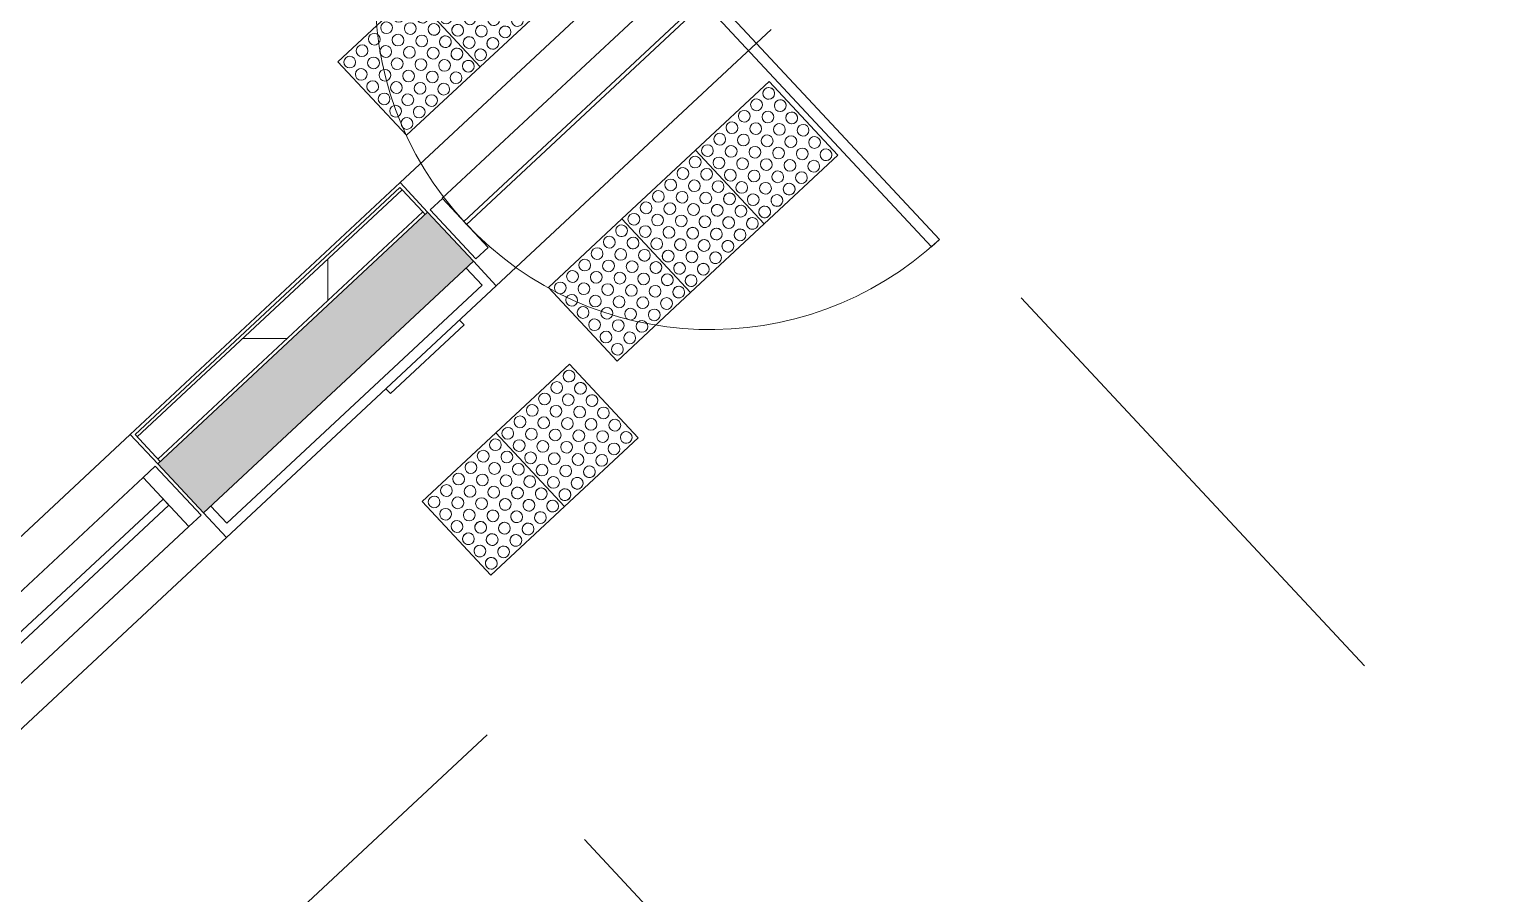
# Model space of a CAD drawing. Header units: millimetres. Extents: x -71377 to 516042, y -145869 to 441446.
# Drawn here: x 252281 to 256655, y 54296 to 56872 of the extents above; entities that cross this region are included whole.
import ezdxf

# ---------------------------------------------------------------- set-up
doc = ezdxf.new("R2010")
doc.units = ezdxf.units.MM
doc.header["$LTSCALE"] = 1000
doc.linetypes.add('_점선_M_', pattern=[3, 1.5, -1.5])
for name, color, linetype, lineweight in [('09_HID', 9, '_점선_M_', 5), ('A-door', 4, 'Continuous', 5), ('A-door-hdln', 8, 'Continuous', 5), ('A-ele-8', 8, 'Continuous', 5), ('A-fnsh', 5, 'Continuous', 5), ('A-fnsh-4', 4, 'Continuous', 5), ('A-glas', 5, 'Continuous', 5), ('A-hat', 251, 'Continuous', 5), ('A-wind', 4, 'Continuous', 5), ('A-wind-hdln', 8, 'Continuous', 5), ('A_cwall', 2, 'Continuous', 5), ('A_fnsh', 5, 'Continuous', 5), ('A_fnsh-4', 4, 'Continuous', 5), ('AA_위생', 4, 'Continuous', 5), ('AA_점형블럭', 8, 'Continuous', 5), ('조경라인_dwg', 8, 'Continuous', 5)]:
    doc.layers.add(name, color=color, linetype=linetype, lineweight=lineweight)

# ---------------------------------------------------------------- blocks, each defined once
blk = doc.blocks.new('시스템 패널 - 유리 패널-6130299-지반층 배치도')
at = {"layer": 'A-wind'}
for p, q in [((1150, 12.5), (-1150, 12.5)), ((-1150, 12.5), (-1150, -12.5)), ((1150, -12.5), (1150, 12.5)), ((-1150, -12.5), (1150, -12.5))]:
    blk.add_line(p, q, dxfattribs=at)
blk = doc.blocks.new('직사각형 멀리언 - 50 x 200mm-V61-지반층 배치도')
at = {"layer": 'A-wind-hdln'}
for p, q in [((-21095.9, -213023.2), (-18885, -213657.2)), ((-18940.1, -213849.4), (-21151, -213215.5))]:
    blk.add_line(p, q, dxfattribs=at)
blk = doc.blocks.new('직사각형 멀리언 - 50 x 200mm-6130360-지반층 배치도')
at = {"layer": 'A-wind'}
for p, q in [((-25, 100), (25, 100)), ((-25, -100), (-25, 100)), ((25, 100), (25, -100)), ((25, -100), (-25, -100))]:
    blk.add_line(p, q, dxfattribs=at)
blk = doc.blocks.new('점자블럭_원형_개수_ - 점자블럭_원형_개수_-V12-지반층 배치도')
at = {"layer": 'AA_점형블럭'}
for p, q in [((300, 0), (0, 0)), ((0, 0), (0, -300)), ((300, -300), (300, 0)), ((600, 0), (300, 0)), ((300, 0), (300, -300)), ((600, -300), (600, 0)), ((0, -300), (300, -300)), ((300, -300), (600, -300))]:
    blk.add_line(p, q, dxfattribs=at)
for centre, start, end in [((25, -25), 0, 180), ((25, -25), 0, 180), ((25, -25), 120, 180), ((25, -25), 120, 180), ((25, -25), 180, 360), ((25, -25), 180, 0), ((25, -25), 180, 360), ((25, -25), 180, 0), ((25, -25), 15, 90), ((25, -25), 15, 90), ((75, -25), 0, 180), ((75, -25), 0, 180), ((75, -25), 0, 180), ((75, -25), 0, 180), ((75, -25), 180, 360), ((75, -25), 180, 0), ((75, -25), 180, 360), ((75, -25), 180, 0), ((125, -25), 0, 180), ((125, -25), 0, 180), ((125, -25), 0, 180), ((125, -25), 0, 180), ((125, -25), 180, 360), ((125, -25), 180, 0), ((125, -25), 180, 360), ((125, -25), 180, 0), ((175, -25), 0, 180), ((175, -25), 0, 180), ((175, -25), 180, 360), ((175, -25), 180, 360), ((175, -25), 0, 150), ((175, -25), 0, 150), ((175, -25), 210, 240), ((175, -25), 210, 240), ((175, -25), 300, 0), ((175, -25), 300, 0), ((225, -25), 0, 180), ((225, -25), 0, 180), ((225, -25), 180, 360), ((225, -25), 180, 360), ((225, -25), 0, 150), ((225, -25), 0, 150), ((225, -25), 210, 240), ((225, -25), 210, 240), ((225, -25), 300, 0), ((225, -25), 300, 0), ((275, -25), 0, 180), ((275, -25), 0, 180), ((275, -25), 180, 360), ((275, -25), 180, 360), ((275, -25), 0, 150), ((275, -25), 0, 150), ((275, -25), 210, 240), ((275, -25), 210, 240), ((275, -25), 300, 0), ((275, -25), 300, 0), ((325, -25), 0, 180), ((325, -25), 90, 180), ((325, -25), 0, 180), ((325, -25), 90, 180), ((325, -25), 180, 360), ((325, -25), 180, 345), ((325, -25), 180, 360), ((325, -25), 180, 345), ((325, -25), 30, 60), ((325, -25), 30, 60), ((375, -25), 0, 180), ((375, -25), 90, 180), ((375, -25), 0, 180), ((375, -25), 90, 180), ((375, -25), 180, 360), ((375, -25), 180, 345), ((375, -25), 180, 360), ((375, -25), 180, 345), ((375, -25), 30, 60), ((375, -25), 30, 60), ((425, -25), 0, 180), ((425, -25), 90, 180), ((425, -25), 0, 180), ((425, -25), 90, 180), ((425, -25), 180, 360), ((425, -25), 180, 345), ((425, -25), 180, 0), ((425, -25), 180, 345), ((425, -25), 30, 60), ((425, -25), 30, 60), ((475, -25), 0, 180), ((475, -25), 90, 180), ((475, -25), 0, 180), ((475, -25), 90, 180), ((475, -25), 180, 360), ((475, -25), 180, 345), ((475, -25), 180, 360), ((475, -25), 180, 345), ((475, -25), 30, 60), ((475, -25), 30, 60), ((525, -25), 0, 180), ((525, -25), 90, 180), ((525, -25), 0, 180), ((525, -25), 90, 180), ((525, -25), 180, 360), ((525, -25), 180, 345), ((525, -25), 180, 360), ((525, -25), 180, 345), ((525, -25), 30, 60), ((525, -25), 30, 60), ((575, -25), 0, 180), ((575, -25), 90, 180), ((575, -25), 0, 180), ((575, -25), 90, 180), ((575, -25), 180, 360), ((575, -25), 180, 345), ((575, -25), 180, 360), ((575, -25), 180, 345), ((575, -25), 30, 60), ((575, -25), 30, 60), ((25, -75), 0, 180), ((25, -75), 0, 180), ((25, -75), 0, 180), ((25, -75), 0, 180), ((25, -75), 180, 360), ((25, -75), 180, 0), ((25, -75), 180, 360), ((25, -75), 180, 0), ((75, -75), 0, 180), ((75, -75), 0, 180), ((75, -75), 0, 180), ((75, -75), 0, 180), ((75, -75), 180, 360), ((75, -75), 180, 0), ((75, -75), 180, 360), ((75, -75), 180, 0), ((125, -75), 0, 180), ((125, -75), 0, 180), ((125, -75), 0, 180), ((125, -75), 0, 180), ((125, -75), 180, 360), ((125, -75), 180, 0), ((125, -75), 180, 360), ((125, -75), 180, 0), ((175, -75), 0, 180), ((175, -75), 0, 180), ((175, -75), 0, 180), ((175, -75), 0, 180), ((175, -75), 180, 360), ((175, -75), 180, 0), ((175, -75), 180, 360), ((175, -75), 180, 0), ((225, -75), 0, 180), ((225, -75), 0, 180), ((225, -75), 0, 180), ((225, -75), 0, 180), ((225, -75), 180, 360), ((225, -75), 180, 0), ((225, -75), 180, 360), ((225, -75), 180, 0), ((275, -75), 0, 180), ((275, -75), 0, 180), ((275, -75), 0, 180), ((275, -75), 0, 180), ((275, -75), 180, 360), ((275, -75), 180, 0), ((275, -75), 180, 360), ((275, -75), 180, 0), ((325, -75), 0, 180), ((325, -75), 90, 180), ((325, -75), 0, 180), ((325, -75), 90, 180), ((325, -75), 180, 360), ((325, -75), 180, 345), ((325, -75), 180, 360), ((325, -75), 180, 345), ((325, -75), 30, 60), ((325, -75), 30, 60), ((375, -75), 0, 180), ((375, -75), 90, 180), ((375, -75), 0, 180), ((375, -75), 90, 180), ((375, -75), 180, 360), ((375, -75), 180, 345), ((375, -75), 180, 360), ((375, -75), 180, 345), ((375, -75), 30, 60), ((375, -75), 30, 60), ((425, -75), 0, 180), ((425, -75), 90, 180), ((425, -75), 0, 180), ((425, -75), 90, 180), ((425, -75), 180, 360), ((425, -75), 180, 345), ((425, -75), 180, 0), ((425, -75), 180, 345), ((425, -75), 30, 60), ((425, -75), 30, 60), ((475, -75), 0, 180), ((475, -75), 90, 180), ((475, -75), 0, 180), ((475, -75), 90, 180), ((475, -75), 180, 360), ((475, -75), 180, 345), ((475, -75), 180, 360), ((475, -75), 180, 345), ((475, -75), 30, 60), ((475, -75), 30, 60), ((525, -75), 0, 180), ((525, -75), 90, 180), ((525, -75), 0, 180), ((525, -75), 90, 180), ((525, -75), 180, 360), ((525, -75), 180, 345), ((525, -75), 180, 360), ((525, -75), 180, 345), ((525, -75), 30, 60), ((525, -75), 30, 60), ((575, -75), 0, 180), ((575, -75), 90, 180), ((575, -75), 0, 180), ((575, -75), 90, 180), ((575, -75), 180, 360), ((575, -75), 180, 345), ((575, -75), 180, 360), ((575, -75), 180, 345), ((575, -75), 30, 60), ((575, -75), 30, 60), ((25, -125), 0, 180), ((25, -125), 0, 180), ((25, -125), 0, 180), ((25, -125), 0, 180), ((25, -125), 180, 360), ((25, -125), 180, 0), ((25, -125), 180, 360), ((25, -125), 180, 0), ((75, -125), 0, 180), ((75, -125), 0, 180), ((75, -125), 0, 180), ((75, -125), 0, 180), ((75, -125), 180, 360), ((75, -125), 180, 0), ((75, -125), 180, 360), ((75, -125), 180, 0), ((125, -125), 0, 180), ((125, -125), 0, 180), ((125, -125), 0, 180), ((125, -125), 0, 180), ((125, -125), 180, 360), ((125, -125), 180, 0), ((125, -125), 180, 360), ((125, -125), 180, 0), ((175, -125), 0, 180), ((175, -125), 0, 180), ((175, -125), 0, 180), ((175, -125), 0, 180), ((175, -125), 180, 360), ((175, -125), 180, 0), ((175, -125), 180, 360), ((175, -125), 180, 0), ((225, -125), 0, 180), ((225, -125), 0, 180), ((225, -125), 0, 180), ((225, -125), 0, 180), ((225, -125), 180, 360), ((225, -125), 180, 0), ((225, -125), 180, 360), ((225, -125), 180, 0), ((275, -125), 0, 180), ((275, -125), 0, 180), ((275, -125), 0, 180), ((275, -125), 0, 180), ((275, -125), 180, 360), ((275, -125), 180, 0), ((275, -125), 180, 360), ((275, -125), 180, 0), ((325, -125), 0, 180), ((325, -125), 90, 180), ((325, -125), 0, 180), ((325, -125), 90, 180), ((325, -125), 180, 360), ((325, -125), 180, 345), ((325, -125), 180, 360), ((325, -125), 180, 345), ((325, -125), 30, 60), ((325, -125), 30, 60), ((375, -125), 0, 180), ((375, -125), 90, 180), ((375, -125), 0, 180), ((375, -125), 90, 180), ((375, -125), 180, 360), ((375, -125), 180, 345), ((375, -125), 180, 360), ((375, -125), 180, 345), ((375, -125), 30, 60), ((375, -125), 30, 60), ((425, -125), 0, 180), ((425, -125), 90, 180), ((425, -125), 0, 180), ((425, -125), 90, 180), ((425, -125), 180, 360), ((425, -125), 180, 345), ((425, -125), 180, 360), ((425, -125), 180, 345), ((425, -125), 30, 60), ((425, -125), 30, 60), ((475, -125), 0, 180), ((475, -125), 90, 180), ((475, -125), 0, 180), ((475, -125), 90, 180), ((475, -125), 180, 360), ((475, -125), 180, 345), ((475, -125), 180, 360), ((475, -125), 180, 345), ((475, -125), 30, 60), ((475, -125), 30, 60), ((525, -125), 0, 180), ((525, -125), 90, 180), ((525, -125), 0, 180), ((525, -125), 90, 180), ((525, -125), 180, 360), ((525, -125), 180, 345), ((525, -125), 180, 360), ((525, -125), 180, 345), ((525, -125), 30, 60), ((525, -125), 30, 60), ((575, -125), 0, 180), ((575, -125), 90, 180), ((575, -125), 0, 180), ((575, -125), 90, 180), ((575, -125), 180, 360), ((575, -125), 180, 345), ((575, -125), 180, 360), ((575, -125), 180, 345), ((575, -125), 30, 60), ((575, -125), 30, 60), ((25, -175), 0, 180), ((25, -175), 0, 180), ((25, -175), 135, 180), ((25, -175), 135, 180), ((25, -175), 30, 105), ((25, -175), 30, 105), ((75, -175), 0, 180), ((75, -175), 0, 180), ((75, -175), 0, 180), ((75, -175), 0, 180), ((125, -175), 0, 180), ((125, -175), 0, 180), ((125, -175), 0, 180), ((125, -175), 0, 180), ((175, -175), 0, 180), ((175, -175), 0, 180), ((175, -175), 0, 180), ((175, -175), 0, 180), ((225, -175), 0, 180), ((225, -175), 0, 180), ((225, -175), 0, 180), ((225, -175), 0, 180), ((275, -175), 0, 180), ((275, -175), 0, 180), ((275, -175), 0, 180), ((275, -175), 0, 180), ((325, -175), 0, 180), ((325, -175), 0, 180), ((325, -175), 0, 180), ((325, -175), 0, 180), ((375, -175), 0, 180), ((375, -175), 0, 180), ((375, -175), 0, 180), ((375, -175), 0, 180), ((425, -175), 0, 180), ((425, -175), 0, 180), ((425, -175), 0, 180), ((425, -175), 0, 180), ((475, -175), 0, 180), ((475, -175), 0, 180), ((475, -175), 0, 180), ((475, -175), 0, 180), ((525, -175), 0, 180), ((525, -175), 0, 180), ((525, -175), 0, 180), ((525, -175), 0, 180), ((575, -175), 0, 180), ((575, -175), 0, 180), ((575, -175), 0, 180), ((575, -175), 0, 180), ((25, -175), 180, 360), ((25, -175), 180, 315), ((25, -175), 180, 360), ((25, -175), 180, 315), ((25, -225), 0, 180), ((25, -225), 0, 180), ((25, -225), 135, 180), ((25, -225), 135, 180), ((25, -225), 30, 105), ((25, -225), 30, 105), ((75, -175), 180, 360), ((75, -175), 180, 0), ((75, -175), 180, 360), ((75, -175), 180, 0), ((75, -225), 0, 180), ((75, -225), 0, 180), ((75, -225), 0, 180), ((75, -225), 0, 180), ((125, -175), 180, 360), ((125, -175), 180, 0), ((125, -175), 180, 360), ((125, -175), 180, 0), ((125, -225), 0, 180), ((125, -225), 0, 180), ((125, -225), 0, 180), ((125, -225), 0, 180), ((175, -175), 180, 360), ((175, -175), 180, 0), ((175, -175), 180, 360), ((175, -175), 180, 0), ((175, -225), 0, 180), ((175, -225), 0, 180), ((175, -225), 0, 180), ((175, -225), 0, 180), ((225, -175), 180, 360), ((225, -175), 180, 0), ((225, -175), 180, 360), ((225, -175), 180, 0), ((225, -225), 0, 180), ((225, -225), 0, 180), ((225, -225), 0, 180), ((225, -225), 0, 180), ((275, -175), 180, 360), ((275, -175), 180, 0), ((275, -175), 180, 360), ((275, -175), 180, 360), ((275, -225), 0, 180), ((275, -225), 0, 180), ((275, -225), 0, 180), ((275, -225), 0, 180), ((325, -175), 180, 360), ((325, -175), 180, 360), ((325, -175), 180, 360), ((325, -175), 180, 0), ((325, -225), 0, 180), ((325, -225), 0, 180), ((325, -225), 0, 180), ((325, -225), 0, 180), ((375, -175), 180, 360), ((375, -175), 180, 0), ((375, -175), 180, 360), ((375, -175), 180, 360), ((375, -225), 0, 180), ((375, -225), 0, 180), ((375, -225), 0, 180), ((375, -225), 0, 180), ((425, -175), 180, 360), ((425, -175), 180, 0), ((425, -175), 180, 360), ((425, -175), 180, 0), ((425, -225), 0, 180), ((425, -225), 0, 180), ((425, -225), 0, 180), ((425, -225), 0, 180), ((475, -175), 180, 360), ((475, -175), 180, 0), ((475, -175), 180, 360), ((475, -175), 180, 0), ((475, -225), 0, 180), ((475, -225), 0, 180), ((475, -225), 0, 180), ((475, -225), 0, 180), ((525, -175), 180, 360), ((525, -175), 180, 0), ((525, -175), 180, 360), ((525, -175), 180, 0), ((525, -225), 0, 180), ((525, -225), 0, 180), ((525, -225), 0, 180), ((525, -225), 0, 180), ((575, -175), 180, 360), ((575, -175), 180, 360), ((575, -175), 180, 360), ((575, -175), 180, 360), ((575, -225), 0, 180), ((575, -225), 0, 180), ((575, -225), 0, 180), ((575, -225), 0, 180), ((25, -225), 180, 360), ((25, -225), 180, 315), ((25, -225), 180, 360), ((25, -225), 180, 315), ((25, -275), 0, 180), ((25, -275), 0, 180), ((25, -275), 30, 105), ((25, -275), 30, 105), ((75, -225), 180, 360), ((75, -225), 180, 0), ((75, -225), 180, 360), ((75, -225), 180, 360), ((75, -275), 0, 180), ((75, -275), 0, 180), ((75, -275), 0, 180), ((75, -275), 0, 180), ((125, -225), 180, 360), ((125, -225), 180, 0), ((125, -225), 180, 360), ((125, -225), 180, 0), ((125, -275), 0, 180), ((125, -275), 0, 180), ((125, -275), 0, 180), ((125, -275), 0, 180), ((175, -225), 180, 360), ((175, -225), 180, 360), ((175, -225), 180, 360), ((175, -225), 180, 0), ((175, -275), 0, 180), ((175, -275), 0, 180), ((175, -275), 0, 180), ((175, -275), 0, 180), ((225, -225), 180, 360), ((225, -225), 180, 0), ((225, -225), 180, 360), ((225, -225), 180, 0), ((225, -275), 0, 180), ((225, -275), 0, 180), ((225, -275), 0, 180), ((225, -275), 0, 180), ((275, -225), 180, 360), ((275, -225), 180, 0), ((275, -225), 180, 360), ((275, -225), 180, 0), ((275, -275), 0, 180), ((275, -275), 0, 180), ((275, -275), 0, 180), ((275, -275), 0, 180), ((325, -225), 180, 360), ((325, -225), 180, 0), ((325, -225), 180, 360), ((325, -225), 180, 0), ((325, -275), 0, 180), ((325, -275), 0, 180), ((325, -275), 0, 180), ((325, -275), 0, 180), ((375, -225), 180, 360), ((375, -225), 180, 360), ((375, -225), 180, 360), ((375, -225), 180, 0), ((375, -275), 0, 180), ((375, -275), 0, 180), ((375, -275), 0, 180), ((375, -275), 0, 180), ((425, -225), 180, 360), ((425, -225), 180, 0), ((425, -225), 180, 360), ((425, -225), 180, 0), ((425, -275), 0, 180), ((425, -275), 0, 180), ((425, -275), 0, 180), ((425, -275), 0, 180), ((475, -225), 180, 360), ((475, -225), 180, 360), ((475, -225), 180, 360), ((475, -225), 180, 0), ((475, -275), 0, 180), ((475, -275), 0, 180), ((475, -275), 0, 180), ((475, -275), 0, 180), ((525, -225), 180, 360), ((525, -225), 180, 0), ((525, -225), 180, 360), ((525, -225), 180, 0), ((525, -275), 0, 180), ((525, -275), 0, 180), ((525, -275), 0, 180), ((525, -275), 0, 180), ((575, -225), 180, 360), ((575, -225), 180, 0), ((575, -225), 180, 360), ((575, -225), 180, 0), ((575, -275), 0, 180), ((575, -275), 0, 180), ((575, -275), 0, 180), ((575, -275), 0, 180), ((25, -275), 135, 180), ((25, -275), 135, 180), ((25, -275), 180, 360), ((25, -275), 180, 315), ((25, -275), 180, 360), ((25, -275), 180, 315), ((75, -275), 180, 360), ((75, -275), 180, 0), ((75, -275), 180, 360), ((75, -275), 180, 360), ((125, -275), 180, 360), ((125, -275), 180, 0), ((125, -275), 180, 360), ((125, -275), 180, 0), ((175, -275), 180, 360), ((175, -275), 180, 0), ((175, -275), 180, 360), ((175, -275), 180, 0), ((225, -275), 180, 360), ((225, -275), 180, 0), ((225, -275), 180, 360), ((225, -275), 180, 0), ((275, -275), 180, 360), ((275, -275), 180, 0), ((275, -275), 180, 360), ((275, -275), 180, 360), ((325, -275), 180, 360), ((325, -275), 180, 360), ((325, -275), 180, 360), ((325, -275), 180, 0), ((375, -275), 180, 360), ((375, -275), 180, 0), ((375, -275), 180, 360), ((375, -275), 180, 0), ((425, -275), 180, 360), ((425, -275), 180, 0), ((425, -275), 180, 360), ((425, -275), 180, 0), ((475, -275), 180, 360), ((475, -275), 180, 0), ((475, -275), 180, 360), ((475, -275), 180, 0), ((525, -275), 180, 360), ((525, -275), 180, 360), ((525, -275), 180, 360), ((525, -275), 180, 360), ((575, -275), 180, 360), ((575, -275), 180, 0), ((575, -275), 180, 360), ((575, -275), 180, 360)]:
    blk.add_arc(centre, 17.5, start, end, dxfattribs=at)
blk = doc.blocks.new('점자블럭_원형_개수_ - 점자블럭_원형_개수_-V17-지반층 배치도')
at = {"layer": 'AA_점형블럭'}
for p, q in [((300, 0), (0, 0)), ((0, 0), (0, -300)), ((300, -300), (300, 0)), ((600, 0), (300, 0)), ((300, 0), (300, -300)), ((600, -300), (600, 0)), ((900, 0), (600, 0)), ((600, 0), (600, -300)), ((900, -300), (900, 0)), ((0, -300), (300, -300)), ((300, -300), (600, -300)), ((600, -300), (900, -300))]:
    blk.add_line(p, q, dxfattribs=at)
for centre, start, end in [((25, -25), 0, 180), ((25, -25), 0, 180), ((25, -25), 120, 180), ((25, -25), 120, 180), ((25, -25), 180, 360), ((25, -25), 180, 0), ((25, -25), 180, 360), ((25, -25), 180, 0), ((25, -25), 15, 90), ((25, -25), 15, 90), ((75, -25), 0, 180), ((75, -25), 0, 180), ((75, -25), 0, 180), ((75, -25), 0, 180), ((75, -25), 180, 360), ((75, -25), 180, 0), ((75, -25), 180, 360), ((75, -25), 180, 0), ((125, -25), 0, 180), ((125, -25), 0, 180), ((125, -25), 0, 180), ((125, -25), 0, 180), ((125, -25), 180, 360), ((125, -25), 180, 0), ((125, -25), 180, 360), ((125, -25), 180, 0), ((175, -25), 0, 180), ((175, -25), 0, 180), ((175, -25), 180, 360), ((175, -25), 180, 360), ((175, -25), 0, 150), ((175, -25), 0, 150), ((175, -25), 210, 240), ((175, -25), 210, 240), ((175, -25), 300, 0), ((175, -25), 300, 0), ((225, -25), 0, 180), ((225, -25), 0, 180), ((225, -25), 180, 360), ((225, -25), 180, 360), ((225, -25), 0, 150), ((225, -25), 0, 150), ((225, -25), 210, 240), ((225, -25), 210, 240), ((225, -25), 300, 0), ((225, -25), 300, 0), ((275, -25), 0, 180), ((275, -25), 0, 180), ((275, -25), 180, 360), ((275, -25), 180, 360), ((275, -25), 0, 150), ((275, -25), 0, 150), ((275, -25), 210, 240), ((275, -25), 210, 240), ((275, -25), 300, 0), ((275, -25), 300, 0), ((325, -25), 0, 180), ((325, -25), 90, 180), ((325, -25), 0, 180), ((325, -25), 90, 180), ((325, -25), 180, 360), ((325, -25), 180, 345), ((325, -25), 180, 360), ((325, -25), 180, 345), ((325, -25), 30, 60), ((325, -25), 30, 60), ((375, -25), 0, 180), ((375, -25), 90, 180), ((375, -25), 0, 180), ((375, -25), 90, 180), ((375, -25), 180, 360), ((375, -25), 180, 345), ((375, -25), 180, 360), ((375, -25), 180, 345), ((375, -25), 30, 60), ((375, -25), 30, 60), ((425, -25), 0, 180), ((425, -25), 90, 180), ((425, -25), 0, 180), ((425, -25), 90, 180), ((425, -25), 180, 360), ((425, -25), 180, 345), ((425, -25), 180, 0), ((425, -25), 180, 345), ((425, -25), 30, 60), ((425, -25), 30, 60), ((475, -25), 0, 180), ((475, -25), 90, 180), ((475, -25), 0, 180), ((475, -25), 90, 180), ((475, -25), 180, 360), ((475, -25), 180, 345), ((475, -25), 180, 360), ((475, -25), 180, 345), ((475, -25), 30, 60), ((475, -25), 30, 60), ((525, -25), 0, 180), ((525, -25), 90, 180), ((525, -25), 0, 180), ((525, -25), 90, 180), ((525, -25), 180, 360), ((525, -25), 180, 345), ((525, -25), 180, 360), ((525, -25), 180, 345), ((525, -25), 30, 60), ((525, -25), 30, 60), ((575, -25), 0, 180), ((575, -25), 90, 180), ((575, -25), 0, 180), ((575, -25), 90, 180), ((575, -25), 180, 360), ((575, -25), 180, 345), ((575, -25), 180, 360), ((575, -25), 180, 345), ((575, -25), 30, 60), ((575, -25), 30, 60), ((625, -25), 0, 180), ((625, -25), 0, 180), ((625, -25), 165, 180), ((625, -25), 165, 180), ((625, -25), 180, 360), ((625, -25), 180, 240), ((625, -25), 180, 360), ((625, -25), 180, 240), ((625, -25), 0, 120), ((625, -25), 0, 120), ((625, -25), 255, 0), ((625, -25), 255, 0), ((675, -25), 0, 180), ((675, -25), 0, 180), ((675, -25), 0, 180), ((675, -25), 0, 180), ((675, -25), 180, 360), ((675, -25), 180, 0), ((675, -25), 180, 360), ((675, -25), 180, 0), ((725, -25), 0, 180), ((725, -25), 0, 180), ((725, -25), 0, 180), ((725, -25), 0, 180), ((725, -25), 180, 360), ((725, -25), 180, 0), ((725, -25), 180, 360), ((725, -25), 180, 360), ((775, -25), 0, 180), ((775, -25), 0, 180), ((775, -25), 0, 180), ((775, -25), 0, 180), ((775, -25), 180, 0), ((775, -25), 180, 0), ((775, -25), 180, 360), ((775, -25), 180, 0), ((825, -25), 0, 180), ((825, -25), 0, 180), ((825, -25), 0, 180), ((825, -25), 0, 180), ((825, -25), 180, 360), ((825, -25), 180, 0), ((825, -25), 180, 360), ((825, -25), 180, 360), ((875, -25), 0, 180), ((875, -25), 0, 180), ((875, -25), 0, 180), ((875, -25), 0, 180), ((875, -25), 180, 360), ((875, -25), 180, 360), ((875, -25), 180, 360), ((875, -25), 180, 360), ((25, -75), 0, 180), ((25, -75), 0, 180), ((25, -75), 0, 180), ((25, -75), 0, 180), ((25, -75), 180, 360), ((25, -75), 180, 0), ((25, -75), 180, 360), ((25, -75), 180, 0), ((75, -75), 0, 180), ((75, -75), 0, 180), ((75, -75), 0, 180), ((75, -75), 0, 180), ((75, -75), 180, 360), ((75, -75), 180, 0), ((75, -75), 180, 360), ((75, -75), 180, 0), ((125, -75), 0, 180), ((125, -75), 0, 180), ((125, -75), 0, 180), ((125, -75), 0, 180), ((125, -75), 180, 360), ((125, -75), 180, 0), ((125, -75), 180, 360), ((125, -75), 180, 0), ((175, -75), 0, 180), ((175, -75), 0, 180), ((175, -75), 0, 180), ((175, -75), 0, 180), ((175, -75), 180, 360), ((175, -75), 180, 0), ((175, -75), 180, 360), ((175, -75), 180, 0), ((225, -75), 0, 180), ((225, -75), 0, 180), ((225, -75), 0, 180), ((225, -75), 0, 180), ((225, -75), 180, 360), ((225, -75), 180, 0), ((225, -75), 180, 360), ((225, -75), 180, 0), ((275, -75), 0, 180), ((275, -75), 0, 180), ((275, -75), 0, 180), ((275, -75), 0, 180), ((275, -75), 180, 360), ((275, -75), 180, 0), ((275, -75), 180, 360), ((275, -75), 180, 0), ((325, -75), 0, 180), ((325, -75), 90, 180), ((325, -75), 0, 180), ((325, -75), 90, 180), ((325, -75), 180, 360), ((325, -75), 180, 345), ((325, -75), 180, 360), ((325, -75), 180, 345), ((325, -75), 30, 60), ((325, -75), 30, 60), ((375, -75), 0, 180), ((375, -75), 90, 180), ((375, -75), 0, 180), ((375, -75), 90, 180), ((375, -75), 180, 360), ((375, -75), 180, 345), ((375, -75), 180, 360), ((375, -75), 180, 345), ((375, -75), 30, 60), ((375, -75), 30, 60), ((425, -75), 0, 180), ((425, -75), 90, 180), ((425, -75), 0, 180), ((425, -75), 90, 180), ((425, -75), 180, 360), ((425, -75), 180, 345), ((425, -75), 180, 0), ((425, -75), 180, 345), ((425, -75), 30, 60), ((425, -75), 30, 60), ((475, -75), 0, 180), ((475, -75), 90, 180), ((475, -75), 0, 180), ((475, -75), 90, 180), ((475, -75), 180, 360), ((475, -75), 180, 345), ((475, -75), 180, 360), ((475, -75), 180, 345), ((475, -75), 30, 60), ((475, -75), 30, 60), ((525, -75), 0, 180), ((525, -75), 90, 180), ((525, -75), 0, 180), ((525, -75), 90, 180), ((525, -75), 180, 360), ((525, -75), 180, 345), ((525, -75), 180, 360), ((525, -75), 180, 345), ((525, -75), 30, 60), ((525, -75), 30, 60), ((575, -75), 0, 180), ((575, -75), 90, 180), ((575, -75), 0, 180), ((575, -75), 90, 180), ((575, -75), 180, 360), ((575, -75), 180, 345), ((575, -75), 180, 360), ((575, -75), 180, 345), ((575, -75), 30, 60), ((575, -75), 30, 60), ((625, -75), 0, 180), ((625, -75), 0, 180), ((625, -75), 180, 360), ((625, -75), 180, 360), ((625, -75), 0, 165), ((625, -75), 0, 165), ((625, -75), 210, 240), ((625, -75), 210, 240), ((625, -75), 255, 0), ((625, -75), 255, 0), ((675, -75), 0, 180), ((675, -75), 0, 180), ((675, -75), 0, 180), ((675, -75), 0, 180), ((675, -75), 180, 360), ((675, -75), 180, 0), ((675, -75), 180, 360), ((675, -75), 180, 0), ((725, -75), 0, 180), ((725, -75), 0, 180), ((725, -75), 0, 180), ((725, -75), 0, 180), ((725, -75), 180, 360), ((725, -75), 180, 360), ((725, -75), 180, 360), ((725, -75), 180, 0), ((775, -75), 0, 180), ((775, -75), 0, 180), ((775, -75), 0, 180), ((775, -75), 0, 180), ((775, -75), 180, 360), ((775, -75), 180, 0), ((775, -75), 180, 360), ((775, -75), 180, 0), ((825, -75), 0, 180), ((825, -75), 0, 180), ((825, -75), 0, 180), ((825, -75), 0, 180), ((825, -75), 180, 360), ((825, -75), 180, 360), ((825, -75), 180, 360), ((825, -75), 180, 360), ((875, -75), 0, 180), ((875, -75), 0, 180), ((875, -75), 0, 180), ((875, -75), 0, 180), ((875, -75), 180, 0), ((875, -75), 180, 360), ((875, -75), 180, 360), ((875, -75), 180, 0), ((25, -125), 0, 180), ((25, -125), 0, 180), ((25, -125), 0, 180), ((25, -125), 0, 180), ((25, -125), 180, 360), ((25, -125), 180, 0), ((25, -125), 180, 360), ((25, -125), 180, 0), ((75, -125), 0, 180), ((75, -125), 0, 180), ((75, -125), 0, 180), ((75, -125), 0, 180), ((75, -125), 180, 360), ((75, -125), 180, 0), ((75, -125), 180, 360), ((75, -125), 180, 0), ((125, -125), 0, 180), ((125, -125), 0, 180), ((125, -125), 0, 180), ((125, -125), 0, 180), ((125, -125), 180, 360), ((125, -125), 180, 0), ((125, -125), 180, 360), ((125, -125), 180, 0), ((175, -125), 0, 180), ((175, -125), 0, 180), ((175, -125), 0, 180), ((175, -125), 0, 180), ((175, -125), 180, 360), ((175, -125), 180, 0), ((175, -125), 180, 360), ((175, -125), 180, 0), ((225, -125), 0, 180), ((225, -125), 0, 180), ((225, -125), 0, 180), ((225, -125), 0, 180), ((225, -125), 180, 360), ((225, -125), 180, 0), ((225, -125), 180, 360), ((225, -125), 180, 0), ((275, -125), 0, 180), ((275, -125), 0, 180), ((275, -125), 0, 180), ((275, -125), 0, 180), ((275, -125), 180, 360), ((275, -125), 180, 0), ((275, -125), 180, 360), ((275, -125), 180, 0), ((325, -125), 0, 180), ((325, -125), 90, 180), ((325, -125), 0, 180), ((325, -125), 90, 180), ((325, -125), 180, 360), ((325, -125), 180, 345), ((325, -125), 180, 360), ((325, -125), 180, 345), ((325, -125), 30, 60), ((325, -125), 30, 60), ((375, -125), 0, 180), ((375, -125), 90, 180), ((375, -125), 0, 180), ((375, -125), 90, 180), ((375, -125), 180, 360), ((375, -125), 180, 345), ((375, -125), 180, 360), ((375, -125), 180, 345), ((375, -125), 30, 60), ((375, -125), 30, 60), ((425, -125), 0, 180), ((425, -125), 90, 180), ((425, -125), 0, 180), ((425, -125), 90, 180), ((425, -125), 180, 360), ((425, -125), 180, 345), ((425, -125), 180, 360), ((425, -125), 180, 345), ((425, -125), 30, 60), ((425, -125), 30, 60), ((475, -125), 0, 180), ((475, -125), 90, 180), ((475, -125), 0, 180), ((475, -125), 90, 180), ((475, -125), 180, 360), ((475, -125), 180, 345), ((475, -125), 180, 360), ((475, -125), 180, 345), ((475, -125), 30, 60), ((475, -125), 30, 60), ((525, -125), 0, 180), ((525, -125), 90, 180), ((525, -125), 0, 180), ((525, -125), 90, 180), ((525, -125), 180, 360), ((525, -125), 180, 345), ((525, -125), 180, 360), ((525, -125), 180, 345), ((525, -125), 30, 60), ((525, -125), 30, 60), ((575, -125), 0, 180), ((575, -125), 90, 180), ((575, -125), 0, 180), ((575, -125), 90, 180), ((575, -125), 180, 360), ((575, -125), 180, 345), ((575, -125), 180, 360), ((575, -125), 180, 345), ((575, -125), 30, 60), ((575, -125), 30, 60), ((625, -125), 0, 180), ((625, -125), 0, 180), ((625, -125), 180, 360), ((625, -125), 180, 0), ((625, -125), 0, 165), ((625, -125), 0, 165), ((625, -125), 255, 360), ((625, -125), 255, 0), ((675, -125), 0, 180), ((675, -125), 0, 180), ((675, -125), 0, 180), ((675, -125), 0, 180), ((675, -125), 180, 360), ((675, -125), 180, 360), ((675, -125), 180, 360), ((675, -125), 180, 360), ((725, -125), 0, 180), ((725, -125), 0, 180), ((725, -125), 0, 180), ((725, -125), 0, 180), ((725, -125), 180, 360), ((725, -125), 180, 360), ((725, -125), 180, 360), ((725, -125), 180, 0), ((775, -125), 0, 180), ((775, -125), 0, 180), ((775, -125), 0, 180), ((775, -125), 0, 180), ((775, -125), 180, 360), ((775, -125), 180, 0), ((775, -125), 180, 0), ((775, -125), 180, 0), ((825, -125), 0, 180), ((825, -125), 0, 180), ((825, -125), 0, 180), ((825, -125), 0, 180), ((825, -125), 180, 360), ((825, -125), 180, 0), ((825, -125), 180, 360), ((825, -125), 180, 0), ((875, -125), 0, 180), ((875, -125), 0, 180), ((875, -125), 0, 180), ((875, -125), 0, 180), ((875, -125), 180, 360), ((875, -125), 180, 360), ((875, -125), 180, 360), ((875, -125), 180, 0), ((25, -175), 0, 180), ((25, -175), 0, 180), ((25, -175), 135, 180), ((25, -175), 135, 180), ((25, -175), 30, 105), ((25, -175), 30, 105), ((75, -175), 0, 180), ((75, -175), 0, 180), ((75, -175), 0, 180), ((75, -175), 0, 180), ((125, -175), 0, 180), ((125, -175), 0, 180), ((125, -175), 0, 180), ((125, -175), 0, 180), ((175, -175), 0, 180), ((175, -175), 0, 180), ((175, -175), 0, 180), ((175, -175), 0, 180), ((225, -175), 0, 180), ((225, -175), 0, 180), ((225, -175), 0, 180), ((225, -175), 0, 180), ((275, -175), 0, 180), ((275, -175), 0, 180), ((275, -175), 0, 180), ((275, -175), 0, 180), ((325, -175), 0, 180), ((325, -175), 0, 180), ((325, -175), 0, 180), ((325, -175), 0, 180), ((375, -175), 0, 180), ((375, -175), 0, 180), ((375, -175), 0, 180), ((375, -175), 0, 180), ((425, -175), 0, 180), ((425, -175), 0, 180), ((425, -175), 0, 180), ((425, -175), 0, 180), ((475, -175), 0, 180), ((475, -175), 0, 180), ((475, -175), 0, 180), ((475, -175), 0, 180), ((525, -175), 0, 180), ((525, -175), 0, 180), ((525, -175), 0, 180), ((525, -175), 0, 180), ((575, -175), 0, 180), ((575, -175), 0, 180), ((575, -175), 0, 180), ((575, -175), 0, 180), ((625, -175), 0, 180), ((625, -175), 0, 180), ((625, -175), 165, 180), ((625, -175), 165, 180), ((625, -125), 210, 240), ((625, -125), 210, 240), ((625, -175), 0, 105), ((625, -175), 0, 105), ((675, -175), 0, 180), ((675, -175), 0, 180), ((675, -175), 0, 180), ((675, -175), 0, 180), ((725, -175), 0, 180), ((725, -175), 0, 180), ((725, -175), 0, 180), ((725, -175), 0, 180), ((775, -175), 0, 180), ((775, -175), 0, 180), ((775, -175), 0, 180), ((775, -175), 0, 180), ((825, -175), 0, 180), ((825, -175), 0, 180), ((825, -175), 0, 180), ((825, -175), 0, 180), ((875, -175), 0, 180), ((875, -175), 0, 180), ((875, -175), 0, 180), ((875, -175), 0, 180), ((25, -175), 180, 360), ((25, -175), 180, 315), ((25, -175), 180, 360), ((25, -175), 180, 315), ((25, -225), 0, 180), ((25, -225), 0, 180), ((25, -225), 135, 180), ((25, -225), 135, 180), ((25, -225), 30, 105), ((25, -225), 30, 105), ((75, -175), 180, 360), ((75, -175), 180, 0), ((75, -175), 180, 360), ((75, -175), 180, 0), ((75, -225), 0, 180), ((75, -225), 0, 180), ((75, -225), 0, 180), ((75, -225), 0, 180), ((125, -175), 180, 360), ((125, -175), 180, 0), ((125, -175), 180, 360), ((125, -175), 180, 0), ((125, -225), 0, 180), ((125, -225), 0, 180), ((125, -225), 0, 180), ((125, -225), 0, 180), ((175, -175), 180, 360), ((175, -175), 180, 0), ((175, -175), 180, 360), ((175, -175), 180, 0), ((175, -225), 0, 180), ((175, -225), 0, 180), ((175, -225), 0, 180), ((175, -225), 0, 180), ((225, -175), 180, 360), ((225, -175), 180, 0), ((225, -175), 180, 360), ((225, -175), 180, 0), ((225, -225), 0, 180), ((225, -225), 0, 180), ((225, -225), 0, 180), ((225, -225), 0, 180), ((275, -175), 180, 360), ((275, -175), 180, 0), ((275, -175), 180, 360), ((275, -175), 180, 360), ((275, -225), 0, 180), ((275, -225), 0, 180), ((275, -225), 0, 180), ((275, -225), 0, 180), ((325, -175), 180, 360), ((325, -175), 180, 360), ((325, -175), 180, 360), ((325, -175), 180, 0), ((325, -225), 0, 180), ((325, -225), 0, 180), ((325, -225), 0, 180), ((325, -225), 0, 180), ((375, -175), 180, 360), ((375, -175), 180, 0), ((375, -175), 180, 360), ((375, -175), 180, 360), ((375, -225), 0, 180), ((375, -225), 0, 180), ((375, -225), 0, 180), ((375, -225), 0, 180), ((425, -175), 180, 360), ((425, -175), 180, 0), ((425, -175), 180, 360), ((425, -175), 180, 0), ((425, -225), 0, 180), ((425, -225), 0, 180), ((425, -225), 0, 180), ((425, -225), 0, 180), ((475, -175), 180, 360), ((475, -175), 180, 0), ((475, -175), 180, 360), ((475, -175), 180, 0), ((475, -225), 0, 180), ((475, -225), 0, 180), ((475, -225), 0, 180), ((475, -225), 0, 180), ((525, -175), 180, 360), ((525, -175), 180, 0), ((525, -175), 180, 360), ((525, -175), 180, 0), ((525, -225), 0, 180), ((525, -225), 0, 180), ((525, -225), 0, 180), ((525, -225), 0, 180), ((575, -175), 180, 360), ((575, -175), 180, 360), ((575, -175), 180, 360), ((575, -175), 180, 360), ((575, -225), 0, 180), ((575, -225), 0, 180), ((575, -225), 0, 180), ((575, -225), 0, 180), ((625, -175), 180, 360), ((625, -175), 180, 360), ((625, -175), 180, 360), ((625, -175), 180, 0), ((625, -225), 0, 180), ((625, -225), 0, 180), ((625, -225), 0, 105), ((625, -225), 0, 105), ((675, -175), 180, 360), ((675, -175), 180, 0), ((675, -175), 180, 360), ((675, -175), 180, 0), ((675, -225), 0, 180), ((675, -225), 0, 180), ((675, -225), 0, 180), ((675, -225), 0, 180), ((725, -175), 180, 360), ((725, -175), 180, 0), ((725, -175), 180, 360), ((725, -175), 180, 360), ((725, -225), 0, 180), ((725, -225), 0, 180), ((725, -225), 0, 180), ((725, -225), 0, 180), ((775, -175), 180, 360), ((775, -175), 180, 0), ((775, -175), 180, 0), ((775, -175), 180, 0), ((775, -225), 0, 180), ((775, -225), 0, 180), ((775, -225), 0, 180), ((775, -225), 0, 180), ((825, -175), 180, 360), ((825, -175), 180, 360), ((825, -175), 180, 0), ((825, -175), 180, 0), ((825, -225), 0, 180), ((825, -225), 0, 180), ((825, -225), 0, 180), ((825, -225), 0, 180), ((875, -175), 180, 360), ((875, -175), 180, 0), ((875, -175), 180, 360), ((875, -175), 180, 0), ((875, -225), 0, 180), ((875, -225), 0, 180), ((875, -225), 0, 180), ((875, -225), 0, 180), ((25, -225), 180, 360), ((25, -225), 180, 315), ((25, -225), 180, 360), ((25, -225), 180, 315), ((25, -275), 0, 180), ((25, -275), 0, 180), ((25, -275), 30, 105), ((25, -275), 30, 105), ((75, -225), 180, 360), ((75, -225), 180, 0), ((75, -225), 180, 360), ((75, -225), 180, 360), ((75, -275), 0, 180), ((75, -275), 0, 180), ((75, -275), 0, 180), ((75, -275), 0, 180), ((125, -225), 180, 360), ((125, -225), 180, 0), ((125, -225), 180, 360), ((125, -225), 180, 0), ((125, -275), 0, 180), ((125, -275), 0, 180), ((125, -275), 0, 180), ((125, -275), 0, 180), ((175, -225), 180, 360), ((175, -225), 180, 360), ((175, -225), 180, 360), ((175, -225), 180, 0), ((175, -275), 0, 180), ((175, -275), 0, 180), ((175, -275), 0, 180), ((175, -275), 0, 180), ((225, -225), 180, 360), ((225, -225), 180, 0), ((225, -225), 180, 360), ((225, -225), 180, 0), ((225, -275), 0, 180), ((225, -275), 0, 180), ((225, -275), 0, 180), ((225, -275), 0, 180), ((275, -225), 180, 360), ((275, -225), 180, 0), ((275, -225), 180, 360), ((275, -225), 180, 0), ((275, -275), 0, 180), ((275, -275), 0, 180), ((275, -275), 0, 180), ((275, -275), 0, 180), ((325, -225), 180, 360), ((325, -225), 180, 0), ((325, -225), 180, 360), ((325, -225), 180, 0), ((325, -275), 0, 180), ((325, -275), 0, 180), ((325, -275), 0, 180), ((325, -275), 0, 180), ((375, -225), 180, 360), ((375, -225), 180, 360), ((375, -225), 180, 360), ((375, -225), 180, 0), ((375, -275), 0, 180), ((375, -275), 0, 180), ((375, -275), 0, 180), ((375, -275), 0, 180), ((425, -225), 180, 360), ((425, -225), 180, 0), ((425, -225), 180, 360), ((425, -225), 180, 0), ((425, -275), 0, 180), ((425, -275), 0, 180), ((425, -275), 0, 180), ((425, -275), 0, 180), ((475, -225), 180, 360), ((475, -225), 180, 360), ((475, -225), 180, 360), ((475, -225), 180, 0), ((475, -275), 0, 180), ((475, -275), 0, 180), ((475, -275), 0, 180), ((475, -275), 0, 180), ((525, -225), 180, 360), ((525, -225), 180, 0), ((525, -225), 180, 360), ((525, -225), 180, 0), ((525, -275), 0, 180), ((525, -275), 0, 180), ((525, -275), 0, 180), ((525, -275), 0, 180), ((575, -225), 180, 360), ((575, -225), 180, 0), ((575, -225), 180, 360), ((575, -225), 180, 0), ((575, -275), 0, 180), ((575, -275), 0, 180), ((575, -275), 0, 180), ((575, -275), 0, 180), ((625, -225), 165, 180), ((625, -225), 165, 180), ((625, -225), 180, 360), ((625, -225), 180, 0), ((625, -225), 180, 360), ((625, -225), 180, 360), ((625, -275), 360, 180), ((625, -275), 0, 180), ((625, -275), 0, 105), ((625, -275), 0, 105), ((675, -225), 180, 0), ((675, -225), 180, 0), ((675, -225), 180, 0), ((675, -225), 180, 0), ((675, -275), 0, 180), ((675, -275), 0, 180), ((675, -275), 0, 180), ((675, -275), 0, 180), ((725, -225), 180, 360), ((725, -225), 180, 360), ((725, -225), 180, 360), ((725, -225), 180, 0), ((725, -275), 0, 180), ((725, -275), 0, 180), ((725, -275), 0, 180), ((725, -275), 0, 180), ((775, -225), 180, 360), ((775, -225), 180, 0), ((775, -225), 180, 360), ((775, -225), 180, 360), ((775, -275), 0, 180), ((775, -275), 0, 180), ((775, -275), 0, 180), ((775, -275), 0, 180), ((825, -225), 180, 360), ((825, -225), 180, 0), ((825, -225), 180, 360), ((825, -225), 180, 0), ((825, -275), 0, 180), ((825, -275), 0, 180), ((825, -275), 0, 180), ((825, -275), 0, 180), ((875, -225), 180, 360), ((875, -225), 180, 0), ((875, -225), 180, 0), ((875, -225), 180, 0), ((875, -275), 0, 180), ((875, -275), 0, 180), ((875, -275), 0, 180), ((875, -275), 0, 180), ((25, -275), 135, 180), ((25, -275), 135, 180), ((25, -275), 180, 360), ((25, -275), 180, 315), ((25, -275), 180, 360), ((25, -275), 180, 315), ((75, -275), 180, 360), ((75, -275), 180, 0), ((75, -275), 180, 360), ((75, -275), 180, 360), ((125, -275), 180, 360), ((125, -275), 180, 0), ((125, -275), 180, 360), ((125, -275), 180, 0), ((175, -275), 180, 360), ((175, -275), 180, 0), ((175, -275), 180, 360), ((175, -275), 180, 0), ((225, -275), 180, 360), ((225, -275), 180, 0), ((225, -275), 180, 360), ((225, -275), 180, 0), ((275, -275), 180, 360), ((275, -275), 180, 0), ((275, -275), 180, 360), ((275, -275), 180, 360), ((325, -275), 180, 360), ((325, -275), 180, 360), ((325, -275), 180, 360), ((325, -275), 180, 0), ((375, -275), 180, 360), ((375, -275), 180, 0), ((375, -275), 180, 360), ((375, -275), 180, 0), ((425, -275), 180, 360), ((425, -275), 180, 0), ((425, -275), 180, 360), ((425, -275), 180, 0), ((475, -275), 180, 360), ((475, -275), 180, 0), ((475, -275), 180, 360), ((475, -275), 180, 0), ((525, -275), 180, 360), ((525, -275), 180, 360), ((525, -275), 180, 360), ((525, -275), 180, 360), ((575, -275), 180, 360), ((575, -275), 180, 0), ((575, -275), 180, 360), ((575, -275), 180, 360), ((625, -275), 165, 180), ((625, -275), 165, 180), ((625, -275), 180, 360), ((625, -275), 180, 360), ((625, -275), 180, 360), ((625, -275), 180, 0), ((675, -275), 180, 0), ((675, -275), 180, 0), ((675, -275), 180, 360), ((675, -275), 180, 0), ((725, -275), 180, 360), ((725, -275), 180, 360), ((725, -275), 180, 360), ((725, -275), 180, 0), ((775, -275), 180, 360), ((775, -275), 180, 0), ((775, -275), 180, 360), ((775, -275), 180, 0), ((825, -275), 180, 360), ((825, -275), 180, 360), ((825, -275), 180, 360), ((825, -275), 180, 0), ((875, -275), 180, 0), ((875, -275), 180, 0), ((875, -275), 180, 0), ((875, -275), 180, 0)]:
    blk.add_arc(centre, 17.5, start, end, dxfattribs=at)
blk = doc.blocks.new('외여닫이_고정창_유리문_ - A_AD_1100x2300-6409520-지반층 배치도')
at = {"layer": 'A-door'}
for p, q in [((-1950, -100), (-1950, 100)), ((-1950, 100), (-1900, 100)), ((-1900, 100), (-1900, -100)), ((-900, 100), (-850, 100)), ((-900, -100), (-900, 100)), ((-850, 100), (-850, -100)), ((-1900, 16), (-1900, -16)), ((-900, -16), (-900, 16)), ((-1900, -100), (-1950, -100)), ((-850, -100), (-900, -100))]:
    blk.add_line(p, q, dxfattribs=at)
at = {"layer": 'A-door-hdln'}
for p, q in [((-1900, 1000), (-1900, -1000)), ((-1900, 1000), (-1868, 1000)), ((-1868, -1000), (-1868, 1000)), ((-1900, -1000), (-1868, -1000))]:
    blk.add_line(p, q, dxfattribs=at)
blk.add_arc((-1900, 0), 1000, 270, 90, dxfattribs=at)
at = {"layer": 'A-glas'}
for p, q in [((-1900, 6), (-1900, -6)), ((-900, 6), (-1900, 6)), ((-900, -6), (-900, 6)), ((-1900, -6), (-900, -6))]:
    blk.add_line(p, q, dxfattribs=at)
blk = doc.blocks.new('장애인 표시판 - 장애인 표시판-6788886-지반층 배치도')
at = {"layer": 'AA_위생'}
for p, q in [((-150, -20), (-150, 0)), ((150, -20), (-150, -20)), ((150, 0), (150, -20))]:
    blk.add_line(p, q, dxfattribs=at)
blk = doc.blocks.new('조경라인_dwg-6847807-지반층 배치도')
at = {"layer": '09_HID'}
for p, q in [((262398.3, 48392.9), (254491.5, 56871.9)), ((257004.3, 51167.1), (252990.2, 55471.8)), ((253644.9, 54769.7), (245246.6, 46938.2))]:
    blk.add_line(p, q, dxfattribs=at)

msp = doc.modelspace()

# ---------------------------------------------------------------- hatches: boundary and pattern name
at = {"layer": 'A-hat'}
h = msp.add_hatch(dxfattribs=at)
h.set_pattern_fill('FP_13', color=256, scale=1000, style=0, pattern_type=2)
h.set_pattern_definition([(0, (165969.5, 243949.9), (0, 800), []), (90, (165969.5, 243949.9), (-800, 5e-14), [])])
h.paths.add_polyline_path([(252663.8, 55591.4), (253453.7, 56328), (253392.3, 56393.8), (252602.5, 55657.2)])
h.paths.add_polyline_path([(254287.4, 57105.4), (254426.4, 57235), (254365, 57300.8), (254226.1, 57171.3)])
msp.add_hatch(color=256, dxfattribs=at).paths.add_polyline_path([(252799.7, 55431), (253604.2, 56181.2), (253467.8, 56327.5), (252663.3, 55577.3)])

# ---------------------------------------------------------------- linework, layer by layer
at = {"layer": 'A-ele-8'}
for p, q in [((253386, 56415.2), (254205.1, 57179.1)), ((254491.6, 56871.9), (253672.4, 56108.1)), ((252867.9, 55357.9), (251098.1, 53707.4))]:
    msp.add_line(p, q, dxfattribs=at)
at = {"layer": 'A-fnsh'}
for p, q in [((253511.7, 56368.4), (254243.1, 57050.4)), ((250811.6, 54014.6), (252581.5, 55665))]:
    msp.add_line(p, q, dxfattribs=at)
at = {"layer": 'A-fnsh-4'}
for p, q in [((253385.5, 56401.1), (252595.6, 55664.5)), ((253392.3, 56393.8), (253385.5, 56401.1)), ((253460.5, 56320.6), (253453.7, 56328)), ((252595.6, 55664.5), (252670.7, 55584.1))]:
    msp.add_line(p, q, dxfattribs=at)
at = {"layer": 'A_cwall'}
for p, q in [((253467.8, 56327.5), (252663.3, 55577.3)), ((253604.2, 56181.2), (253467.8, 56327.5)), ((252799.7, 55431), (253604.2, 56181.2)), ((252663.3, 55577.3), (252799.7, 55431))]:
    msp.add_line(p, q, dxfattribs=at)
at = {"layer": 'A_fnsh'}
for p, q in [((253386, 56415.2), (252581.5, 55665)), ((253392.3, 56393.8), (252602.5, 55657.2)), ((253467.8, 56327.5), (253386, 56415.2)), ((253453.7, 56328), (253392.3, 56393.8)), ((253453.7, 56328), (252663.8, 55591.4)), ((252581.5, 55665), (252663.3, 55577.3))]:
    msp.add_line(p, q, dxfattribs=at)
at = {"layer": 'A_fnsh-4'}
for p, q in [((253672.4, 56108.1), (253604.2, 56181.2)), ((253630, 56109.5), (253582.3, 56160.7)), ((252867.9, 55357.9), (253672.4, 56108.1)), ((252869.4, 55400.3), (253630, 56109.5)), ((252799.7, 55431), (252867.9, 55357.9)), ((252821.7, 55451.5), (252869.4, 55400.3))]:
    msp.add_line(p, q, dxfattribs=at)

# ---------------------------------------------------------------- block references
at = {"layer": 'A-door-hdln', "rotation": 223.0000012484763}
msp.add_blockref('외여닫이_고정창_유리문_ - A_AD_1100x2300-6409520-지반층 배치도', (252921.7, 55681.4), dxfattribs=at)
at = {"layer": 'A-wind-hdln'}
for name, p, rotation in [('직사각형 멀리언 - 50 x 200mm-V61-지반층 배치도', (79206, 181765.5), 59.00000000001116), ('시스템 패널 - 유리 패널-6130299-지반층 배치도', (251846.6, 54678.9), 223.0000012484759)]:
    msp.add_blockref(name, p, dxfattribs=dict(at, rotation=rotation))
at = {"layer": 'A-wind-hdln', "extrusion": (0, 0, -1), "rotation": 316.9999987515241}
msp.add_blockref('직사각형 멀리언 - 50 x 200mm-6130360-지반층 배치도', (-252706, 55480.3), dxfattribs=at)
at = {"layer": 'AA_위생', "rotation": 43.00000124846316}
msp.add_blockref('장애인 표시판 - 장애인 표시판-6788886-지반층 배치도', (253453, 55903.5), dxfattribs=at)
at = {"layer": 'AA_점형블럭', "rotation": 223.0000012484749}
for name, p in [('점자블럭_원형_개수_ - 점자블럭_원형_개수_-V17-지반층 배치도', (254063.3, 57169.9)), ('점자블럭_원형_개수_ - 점자블럭_원형_개수_-V17-지반층 배치도', (254690.7, 56497)), ('점자블럭_원형_개수_ - 점자블럭_원형_개수_-V12-지반층 배치도', (254095.3, 55654.6))]:
    msp.add_blockref(name, p, dxfattribs=at)
at = {"layer": '조경라인_dwg', "rotation": 8.537736462515947e-07}
msp.add_blockref('조경라인_dwg-6847807-지반층 배치도', (0, 0), dxfattribs=at)

doc.saveas('drawing.dxf')
